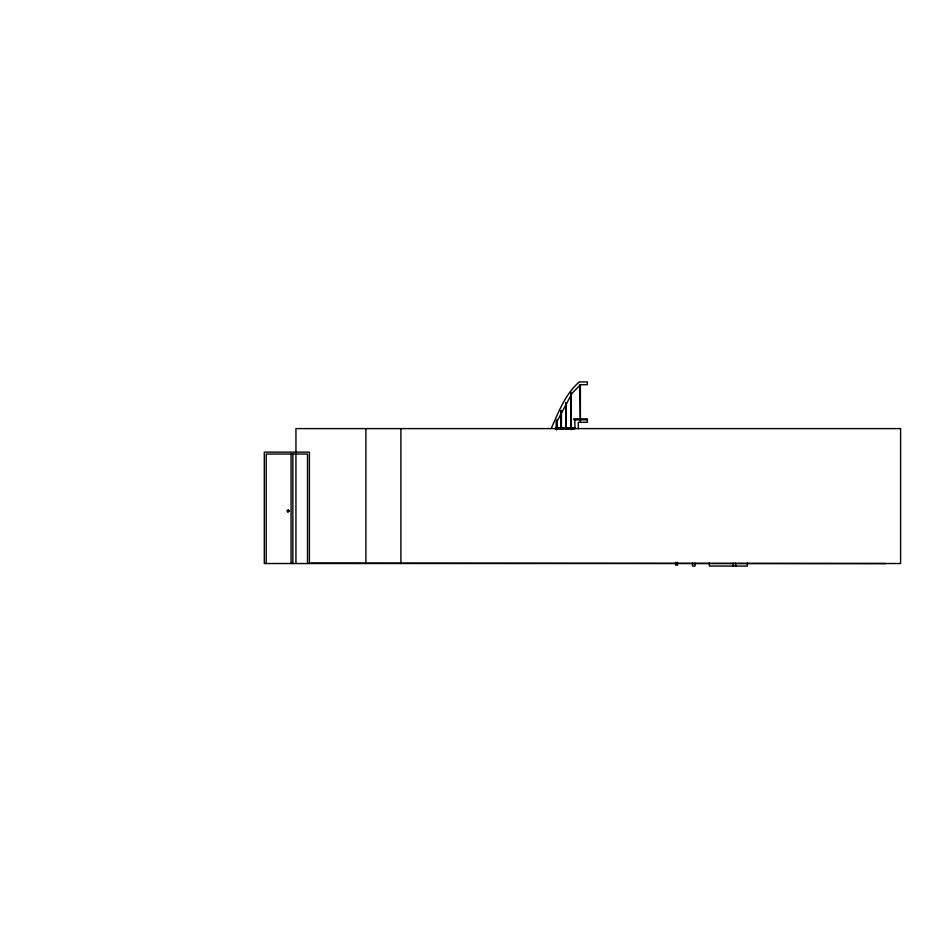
<?xml version="1.0" encoding="UTF-8"?>
<svg xmlns="http://www.w3.org/2000/svg" width="948" height="948" viewBox="0 0 948 948"><rect width="100%" height="100%" fill="white"/><g stroke="black" fill="none" stroke-linecap="round" stroke-linejoin="round"><path stroke-width="1.42" d="M287.754 511.505L288.63 511.896L288.82 510.557L286.995 510.439L287.552 512.038L288.109 510.439M288.927 511.173L288.571 511.458M551.475 427.975C558.716 411.61 565.423 393.906 579.287 381.937L587.369 381.937L587.369 384.722L580.46 384.722L572.071 393.23L557.661 420.213M287.754 510.439L288.311 509.906L288.939 510.699M570.957 392.377L571.454 429.598M587.369 419.81L573.872 419.81L573.872 418.815L587.369 418.815L587.369 422.31L578.327 422.31L578.327 428.769M574.879 427.856L555.398 427.856L555.398 428.851L574.879 428.851L574.879 419.81M310.932 563.029L885.61 563.527M747.403 563.124L747.403 566.063L709.329 566.063L709.329 563.124M735.66 563.124L735.66 566.063M733.124 563.124L733.124 566.063M695.05 563.124L695.05 566.063L692.502 566.063L692.502 563.136M677.476 562.188L677.476 565.126L675.723 565.126L675.723 562.188M580.377 384.758L580.377 421.054L579.88 384.758M570.957 393.811L570.957 429.598M568.527 427.856L568.527 428.851M566.24 402.853L566.24 428.994M565.743 402.853L565.743 428.994M561.406 410.46L561.406 429.326M560.896 410.46L560.896 429.326M556.997 419.514L556.997 429.669M556.689 423.803L556.689 429.527M556.618 420.959L556.618 429.669M556.298 420.936L556.298 429.527M400.886 428.603L400.886 563.527M365.904 428.603L365.904 563.527M309.404 563.527L309.404 452.125L264.302 452.125L264.314 563.527L900.6 563.527L900.6 428.603L295.942 428.603L295.942 563.527M307.496 563.527L307.496 454.033L266.21 454.033L266.21 563.527M292.849 454.033L292.849 563.527M291.072 454.033L291.072 563.527"/></g></svg>
